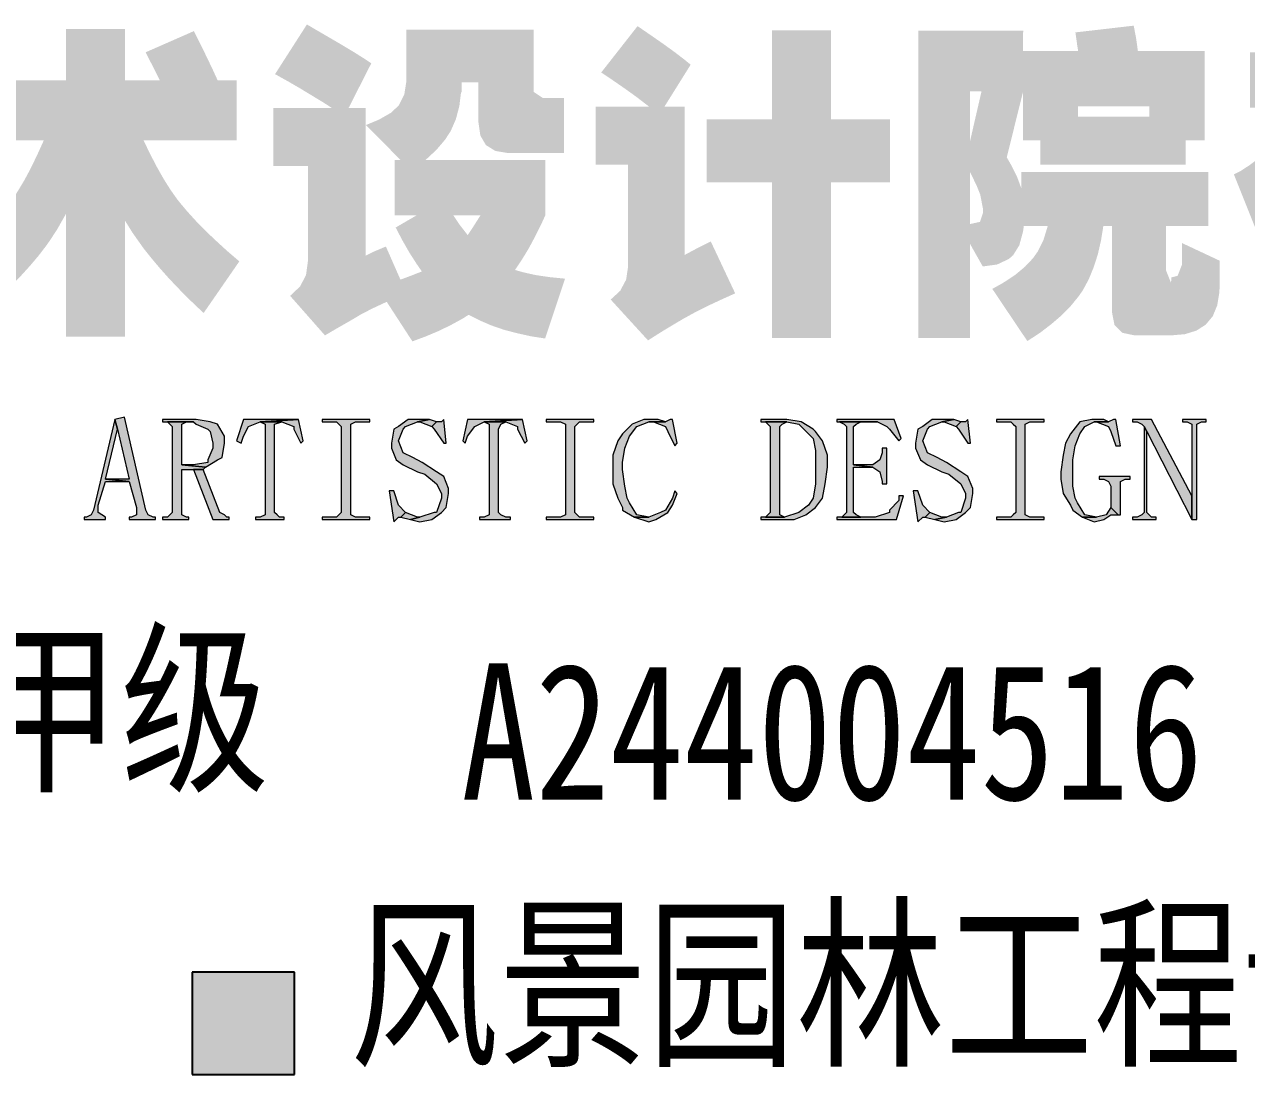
# Model space of a CAD drawing. Extents: x -809667 to 586099, y 3084146 to 3634412.
# Drawn here: x 381061.94 to 381069.98, y 3087354.63 to 3087361.54 of the extents above; entities that cross this region are included whole.
import ezdxf

# ---------------------------------------------------------------- set-up
doc = ezdxf.new("R2010")
doc.units = 0
doc.header["$LTSCALE"] = 0.5
doc.layers.get('0').update_dxf_attribs({"linetype": 'CONTINUOUS'})
doc.layers.add('PUB_TITLE', color=4, linetype='CONTINUOUS')
doc.styles.add('STYLE1', font='', dxfattribs={"width": 0.8})
doc.styles.get('STYLE1').set_extended_font_data('SimSun')

# ---------------------------------------------------------------- blocks, each defined once
blk = doc.blocks.new('AACI')
at = {"layer": 'PUB_TITLE'}
h = blk.add_hatch(color=256, dxfattribs=at)
h.paths.add_polyline_path([(656.4, 2932.9), (515.5, 2932.9), (514.1, 2948.7), (512.2, 2968.2), (511.7, 2972.4), (430.4, 2967.8), (432.2, 2949.6), (434, 2932.9), (285.6, 2932.9), (285.6, 2876.4), (285.6, 2838), (285.6, 2756.3), (285.1, 2735.7), (283.6, 2716.9), (281, 2699.6), (277.3, 2684.2), (276.8, 2682.4), (272, 2665.6), (265.9, 2648.9), (258.8, 2631.8), (253.1, 2620), (314.9, 2556.6), (323.7, 2573.1), (331.6, 2589.8), (338.2, 2606.6), (343.9, 2623.5), (348.5, 2640.6), (352, 2657.9), (352.4, 2659.7), (355.1, 2677), (357.2, 2694.7), (358.8, 2712.5), (359.7, 2730.9), (360.3, 2749.7), (360.3, 2756.3), (360.3, 2838), (360.3, 2863.2), (656.4, 2863.2)])
h.paths.add_polyline_path([(1078.7, 2920.4), (843.3, 2920.4), (852.5, 2945.7), (780.4, 2971.3), (763.6, 2920.4), (694.9, 2920.4), (694.9, 2848.8), (740.7, 2848.8), (699.1, 2717.9), (780.4, 2717.9), (764.9, 2701.3), (752.6, 2688.4), (744.5, 2680.7), (735.3, 2672.4), (723.2, 2662.5), (708.3, 2650.5), (690.6, 2636.9), (681.1, 2629.8), (741.6, 2572.6), (758.1, 2587.1), (772.7, 2600.5), (785.2, 2612.5), (795.6, 2623.1), (798.2, 2625.9), (807.4, 2635.5), (818.5, 2648.1), (831.5, 2663.8), (842.5, 2677.8), (795.5, 2717.9), (856.3, 2717.9), (856.3, 2643.5), (848.4, 2631.2), (843.3, 2630.5), (805.4, 2630.5), (827.8, 2560.8), (864.3, 2560.8), (884.5, 2562.3), (901.2, 2566.5), (914.5, 2573.7), (924.4, 2583.6), (931, 2596.5), (934, 2612.3), (934.3, 2619.3), (934.3, 2670.6), (949, 2657.2), (963.4, 2643.7), (977, 2630.7), (990.1, 2617.8), (1002.6, 2605.1), (1014.3, 2592.6), (1025.6, 2580.3), (1034, 2570.9), (1086.1, 2631.4), (1078.5, 2640.1), (1069.1, 2650.2), (1057.9, 2661.8), (1044.9, 2674.8), (1030, 2689.3), (1013.2, 2705.3), (1000.2, 2717.9), (1071.9, 2717.9), (1071.9, 2794.2), (934.3, 2794.2), (934.3, 2836.3), (856.3, 2836.3), (856.3, 2794.2), (799.5, 2794.2), (818.8, 2848.8), (1078.7, 2848.8)])
h.paths.add_polyline_path([(934.3, 2717.9), (980.7, 2717.9), (934.3, 2673.9)], flags=17)
h.paths.add_polyline_path([(1248.8, 2952.9), (1123.6, 2952.9), (1123.6, 2883.2), (1167.9, 2883.2), (1127.8, 2826), (1127.8, 2756.3), (1180.4, 2756.3), (1176.7, 2737.4), (1172.5, 2722.8), (1163.5, 2738.5), (1162, 2741.2), (1114.9, 2704.8), (1123.4, 2687.7), (1132, 2671.9), (1138.3, 2661), (1127.8, 2647.6), (1115.9, 2633.6), (1107.4, 2624.2), (1153.8, 2561.7), (1166.3, 2576.2), (1178, 2590), (1188.7, 2603.5), (1189.3, 2604.2), (1203, 2596.1), (1218.7, 2588.7), (1236, 2582.3), (1255.3, 2576.4), (1257.7, 2575.9), (1271.3, 2574), (1285.8, 2572.6), (1300.9, 2571.3), (1316.7, 2570.2), (1333.1, 2569.2), (1350.4, 2568.5), (1368.2, 2568.1), (1386.8, 2567.8), (1405.9, 2567.6), (1426, 2567.8), (1446.6, 2568.1), (1467.7, 2568.7), (1489.8, 2569.4), (1505.4, 2570), (1515.7, 2645.6), (1496.2, 2644.7), (1477.1, 2643.9), (1458.7, 2643.4), (1440.7, 2643), (1423.4, 2642.8), (1406.7, 2642.6), (1403.2, 2642.6), (1403.2, 2661), (1497.5, 2661), (1497.5, 2714), (1403.2, 2714), (1403.2, 2724.5), (1487.4, 2724.5), (1487.4, 2767.5), (1403.2, 2767.5), (1403.2, 2779.7), (1485.7, 2779.7), (1485.7, 2799.7), (1485.7, 2819.2), (1485.7, 2833), (1507.4, 2833), (1507.4, 2892.8), (1485.7, 2892.8), (1485.7, 2946.1), (1403.2, 2946.1), (1403.2, 2966.7), (1328.5, 2966.7), (1328.5, 2946.1), (1265.6, 2946.1), (1265.6, 2906.6), (1328.5, 2906.6), (1328.5, 2892.8), (1255.5, 2892.8), (1255.5, 2833), (1328.5, 2833), (1328.5, 2819.2), (1265.6, 2819.2), (1265.6, 2779.7), (1328.5, 2779.7), (1328.5, 2767.5), (1268.9, 2767.5), (1268.9, 2724.5), (1328.5, 2724.5), (1328.5, 2714), (1257.1, 2714), (1257.1, 2661), (1328.5, 2661), (1328.5, 2643), (1308.8, 2644.1), (1290.2, 2645.6), (1273.1, 2647.2), (1263.4, 2648.5), (1246.3, 2654.4), (1230.1, 2662.3), (1227.1, 2664), (1233.4, 2679), (1238, 2691.7), (1241.9, 2705.9), (1245.2, 2721.5), (1247.7, 2738.5), (1249.8, 2756.8), (1251.2, 2776.5), (1252, 2797.5), (1252.2, 2819.9), (1252.2, 2826), (1208, 2826), (1248.8, 2883.2)])
h.paths.add_polyline_path([(1403.2, 2906.6), (1422.8, 2906.6), (1422.8, 2892.8), (1403.2, 2892.8)], flags=16)
h.paths.add_polyline_path([(1403.2, 2833), (1422.8, 2833), (1422.8, 2819.2), (1403.2, 2819.2)], flags=16)
h.paths.add_polyline_path([(1939.7, 2929.6), (1840.4, 2929.6), (1848.4, 2945.4), (1856.5, 2961.2), (1778.6, 2965.8), (1769.9, 2950.3), (1760.3, 2934.9), (1750.2, 2919.8), (1742.7, 2909.5), (1742.7, 2927.7), (1672.2, 2927.7), (1680.9, 2943.5), (1689.4, 2959.7), (1690.6, 2962.1), (1611, 2968.4), (1602.2, 2953.1), (1592.6, 2938.2), (1582.3, 2923.5), (1571.3, 2909.1), (1559.3, 2895), (1546.8, 2881.2), (1545.3, 2879.7), (1595.9, 2823.4), (1607.9, 2836.7), (1619.5, 2850.7), (1625.5, 2858), (1643, 2858), (1646.3, 2833), (1719.3, 2833), (1716.4, 2858), (1724.8, 2858), (1762.7, 2817.9), (1774.5, 2831.5), (1785.9, 2845.7), (1794, 2856.4), (1817.4, 2856.4), (1821.6, 2824.7), (1894.6, 2824.7), (1890.8, 2856.4), (1939.7, 2856.4)])
h.paths.add_polyline_path([(1893, 2814.2), (1726.5, 2814.2), (1726.5, 2778), (1726.5, 2741.2), (1726.5, 2704.4), (1725.2, 2685.3), (1721.7, 2667.8), (1717.3, 2655.1), (1702.2, 2696.9), (1684.8, 2690.5), (1673.5, 2686), (1673.5, 2743.6), (1714.4, 2743.6), (1714.4, 2821.8), (1560.8, 2821.8), (1560.8, 2743.6), (1598.9, 2743.6), (1598.9, 2663), (1582.9, 2659.6), (1565, 2655.7), (1545.7, 2652), (1545, 2651.8), (1559.7, 2573.8), (1579.7, 2577.5), (1598.7, 2581.4), (1616.3, 2585.4), (1632.7, 2589.5), (1646.9, 2593.3), (1664, 2598.1), (1681.1, 2603.8), (1710.7, 2556.2), (1728.5, 2566.3), (1744.2, 2577.2), (1757.2, 2588.9), (1768.1, 2601.6), (1776.3, 2615), (1778.2, 2618.9), (1783.5, 2633.8), (1794.7, 2618.9), (1805, 2604.4), (1806.9, 2601.8), (1826.6, 2619.6), (1826.6, 2602.2), (1829.1, 2584.7), (1836.9, 2572.2), (1849.7, 2564.8), (1866.3, 2562.4), (1907.9, 2562.4), (1922.9, 2565.4), (1933.8, 2573.7), (1940.6, 2587.8), (1943, 2607.5), (1943, 2609.2), (1943, 2693.2), (1903.3, 2715.6), (1903.3, 2644.3), (1897.6, 2635.5), (1893, 2642.6)])
h.paths.add_polyline_path([(1826.6, 2741.2), (1826.6, 2704.1), (1815.2, 2718), (1814.1, 2719.5), (1792.3, 2703.5), (1792.7, 2704.4), (1792.7, 2741.2)], flags=16)
h.paths.add_polyline_path([(2360.1, 2947.8), (2275, 2947.8), (2275, 2970), (2202, 2970), (2202, 2947.8), (2136.5, 2947.8), (2136.5, 2970), (2063.5, 2970), (2063.5, 2947.8), (1974.6, 2947.8), (1974.6, 2878.1), (2063.5, 2878.1), (2063.5, 2858), (2136.5, 2858), (2136.5, 2878.1), (2202, 2878.1), (2202, 2858), (2275, 2858), (2275, 2878.1), (2360.1, 2878.1)])
h.paths.add_polyline_path([(2328.3, 2851), (1986.4, 2851), (1986.4, 2778), (2128.6, 2778), (2110.2, 2768.8), (2092.9, 2759.6), (2076.3, 2750.4), (2060.9, 2741.2), (2046.4, 2732), (2032.7, 2722.8), (2022.3, 2715.3), (2006.4, 2700.9), (1994.5, 2686.6), (1986, 2672.1), (1981.2, 2657.3), (1980.1, 2645.9), (1982, 2627.7), (1987.5, 2611.7), (1996.7, 2597.8), (2009.6, 2586.2), (2011.8, 2584.7), (2023.4, 2578.8), (2037.2, 2574), (2053, 2570.2), (2071, 2567.2), (2091.2, 2565.2), (2113.5, 2564.3), (2125.3, 2564.1), (2220.7, 2564.1), (2245.4, 2564.6), (2267.4, 2566.1), (2286.7, 2568.5), (2303.3, 2572), (2317.3, 2576.4), (2328.7, 2581.8), (2332.9, 2584.7), (2341.6, 2593), (2348.2, 2604.9), (2353.1, 2620), (2356.3, 2638.6), (2357.7, 2660.7), (2357.6, 2677.8), (2288.8, 2708.1), (2291, 2683.5), (2290.4, 2665.4), (2287.3, 2654.4), (2286.7, 2653.5), (2274.1, 2643.2), (2263.4, 2640.1), (2246.3, 2638.4), (2227.9, 2637.3), (2215.8, 2637.3), (2132.8, 2637.3), (2108.7, 2638), (2092, 2640.2), (2083.9, 2643), (2073.4, 2656.6), (2073, 2659.4), (2080.7, 2671.1), (2089.4, 2678.5), (2099.5, 2685.9), (2111.6, 2693.6), (2126, 2701.9), (2142.5, 2710.7), (2161.1, 2720.1), (2181.7, 2730), (2191.7, 2734.4), (2209.9, 2742.1), (2227.7, 2749.1), (2245.4, 2755.6), (2262.8, 2761.4), (2279.8, 2766.4), (2296.7, 2771), (2313, 2774.9), (2328.3, 2778)])
h.paths.add_polyline_path([(2782.2, 2901), (2756.9, 2901), (2751, 2913.9), (2743.8, 2929), (2735.2, 2946.7), (2725.6, 2965.8), (2661.8, 2937.8), (2670.2, 2921.5), (2678.3, 2905.5), (2680.5, 2901), (2634.6, 2901), (2634.6, 2968.4), (2556.6, 2968.4), (2556.6, 2901), (2406.9, 2901), (2406.9, 2821.4), (2527.3, 2821.4), (2518.7, 2802.5), (2510.2, 2784.8), (2501.6, 2768.8), (2492.9, 2754.3), (2484.3, 2741), (2482.3, 2738.3), (2472, 2725), (2460.4, 2712.3), (2447.7, 2700.2), (2433.7, 2688.4), (2418.6, 2677), (2402.6, 2666.4), (2440.7, 2592.6), (2456.1, 2604.9), (2470.7, 2617.4), (2484.5, 2630.1), (2497.2, 2642.8), (2509.1, 2655.9), (2520.3, 2669.1), (2530.5, 2682.4), (2535.8, 2689.9), (2545.2, 2704.4), (2554.4, 2720.6), (2556.6, 2724.5), (2556.6, 2562.4), (2634.6, 2562.4), (2634.6, 2715.6), (2644.3, 2700), (2650, 2691.9), (2659, 2679.2), (2669.1, 2666.5), (2680.2, 2653.3), (2692.1, 2639.9), (2705, 2626.3), (2718.8, 2612.3), (2733.7, 2598.1), (2738.5, 2593.7), (2785.6, 2661.8), (2769.2, 2675.9), (2754.1, 2689.7), (2740.3, 2702.8), (2728, 2715.5), (2717, 2727.6), (2707.2, 2739.2), (2703.3, 2744.2), (2694.7, 2756.3), (2685.9, 2770.3), (2676.9, 2786.1), (2667.7, 2803.8), (2659.2, 2821.4), (2782.2, 2821.4)])
h.paths.add_polyline_path([(3076.2, 2866.8), (3078.4, 2884.9), (3079.3, 2884.9), (3079.3, 2898.1), (3101.4, 2898.1), (3101.4, 2884.9), (3101.4, 2845.5), (3103.9, 2828), (3111.3, 2815.3), (3123.8, 2807.6), (3141.3, 2804.7), (3142.2, 2804.7), (3214.5, 2804.7), (3214.5, 2877.7), (3186.2, 2877.7), (3174.4, 2885.6), (3174.4, 2889.5), (3174.4, 2923.3), (3174.4, 2967.8), (3006.3, 2967.8), (3006.3, 2933.2), (3006.3, 2899.8), (3003.5, 2882.1), (2996.3, 2867.8), (2985.9, 2858), (2970.2, 2849), (2952.9, 2841.8), (2998.4, 2795.8), (2990.8, 2795.8), (2990.8, 2722.8), (3020.1, 2722.8), (2992.1, 2706.5), (3001.1, 2689.3), (3010.3, 2673.3), (3019.7, 2658.6), (3026.7, 2648.5), (3010.3, 2642.1), (2998.4, 2637.7), (2979.2, 2681.4), (2962.3, 2674.3), (2952.4, 2669.3), (2952.4, 2714.5), (2952.4, 2806.3), (2952.4, 2864.3), (2929.9, 2864.3), (2959.9, 2923.3), (2950.4, 2929.6), (2938.2, 2937.3), (2923.3, 2946.3), (2905.7, 2956.6), (2885.4, 2968.4), (2874.9, 2974.6), (2832.8, 2909), (2849.7, 2899.6), (2865.9, 2890.2), (2881.4, 2880.8), (2896.3, 2871.8), (2907.9, 2864.3), (2830.6, 2864.3), (2830.6, 2787.9), (2876.1, 2787.9), (2876.1, 2714.5), (2876.1, 2661.4), (2873.7, 2643.7), (2865.9, 2628.8), (2853.2, 2616.7), (2852.7, 2616.3), (2898.7, 2564.1), (2915.6, 2574), (2931.4, 2583), (2945.8, 2591.5), (2946.1, 2591.7), (2960.5, 2599.2), (2978.3, 2607.5), (2980.3, 2608.4), (3014.2, 2556.2), (3032, 2562.8), (3049.1, 2570), (3065.3, 2577.9), (3080.6, 2586.3), (3088.5, 2591.3), (3102.8, 2584), (3118.3, 2577.3), (3134.8, 2571.6), (3152.7, 2566.9), (3171.4, 2562.8), (3189.5, 2560), (3215.8, 2639), (3195.5, 2641), (3177.1, 2643.7), (3160.6, 2647.4), (3149.7, 2650.5), (3159.1, 2664.5), (3168.1, 2679.4), (3176.8, 2695.6), (3185.2, 2712.7), (3189.8, 2722.8), (3189.8, 2795.8), (3031.7, 2795.8), (3045.8, 2808.9), (3057.4, 2822.5), (3064.8, 2833.9), (3071.6, 2849.4)])
h.paths.add_polyline_path([(3068.1, 2722.8), (3104.3, 2722.8), (3094.2, 2707), (3087.2, 2696.5), (3076.3, 2710.5)], flags=16)
h.paths.add_polyline_path([(3373.8, 2866.1), (3347.1, 2866.1), (3381.7, 2921.5), (3372.7, 2928.8), (3360.7, 2938), (3345.6, 2948.9), (3327.6, 2961.4), (3311.6, 2972.4), (3263.6, 2911.2), (3279.8, 2900.3), (3295, 2889.8), (3309.6, 2879.3), (3323.2, 2868.9), (3326.7, 2866.1), (3256.2, 2866.1), (3256.2, 2789.6), (3299.1, 2789.6), (3299.1, 2764.6), (3299.1, 2714.5), (3299.1, 2655.1), (3296.5, 2637.7), (3288.6, 2622.9), (3276.1, 2611.4), (3325.4, 2557.5), (3341.9, 2568), (3357.6, 2577.5), (3372.3, 2586.2), (3376.3, 2588.4), (3388.7, 2595.2), (3403.7, 2602.7), (3421.4, 2611), (3440.5, 2619.6), (3408.3, 2688.1), (3391.6, 2679.8), (3376, 2671.5), (3373.8, 2670.2), (3373.8, 2714.5), (3373.8, 2764.6)])
h.paths.add_polyline_path([(3644.9, 2849.4), (3567.2, 2849.4), (3567.2, 2966.7), (3489.3, 2966.7), (3489.3, 2849.4), (3403, 2849.4), (3403, 2766.2), (3489.3, 2766.2), (3489.3, 2560.8), (3567.2, 2560.8), (3567.2, 2766.2), (3644.9, 2766.2)])
h.paths.add_polyline_path([(4060.4, 2939.5), (3972.4, 2939.5), (3970.1, 2956), (3966.9, 2973), (3889.9, 2964.1), (3892.4, 2946.1), (3893.5, 2939.5), (3820.5, 2939.5), (3820.9, 2966.2), (3682.4, 2966.2), (3682.4, 2560.8), (3750.8, 2560.8), (3750.8, 2684.7), (3767.5, 2655.1), (3786.5, 2657.7), (3801.8, 2664.9), (3807.6, 2669.9), (3815.7, 2682.9), (3820.7, 2701.1), (3821.8, 2708.7), (3853.4, 2708.7), (3847.7, 2690.1), (3839.8, 2674.4), (3833.9, 2666), (3823.3, 2654.8), (3810, 2643.7), (3794, 2633.2), (3780.1, 2625.5), (3826.4, 2556.6), (3843.3, 2567.6), (3858.4, 2579.2), (3872.2, 2591.1), (3884.2, 2603.5), (3894.6, 2616.3), (3899.8, 2623.9), (3907.5, 2638.2), (3914, 2654), (3919.5, 2671.1), (3923.7, 2689.5), (3926.8, 2708.7), (3938.2, 2708.7), (3938.2, 2594.6), (3941.5, 2577.7), (3951.5, 2567.6), (3968, 2564.1), (4016.2, 2564.1), (4034.6, 2565.7), (4049.9, 2570.5), (4062, 2578.3), (4071.2, 2589.3), (4077.1, 2603.5), (4080, 2620.9), (4080.4, 2629.8), (4080.4, 2662.7), (4030.7, 2686), (4030.7, 2657.7), (4024.9, 2642.8), (4016.6, 2640.6), (4016.2, 2633.4), (4009.6, 2649.8), (4009.6, 2652.2), (4009.6, 2708.7), (4065.3, 2708.7), (4065.3, 2780), (3818.5, 2780), (3818.5, 2757.4), (3818.1, 2759.1), (3813, 2773), (3804.3, 2790.3), (3799.2, 2799.2), (3820.5, 2884.9), (3820.5, 2866.5), (3820.5, 2821.4), (3843.5, 2821.4), (3843.5, 2789.6), (4035.3, 2789.6), (4035.3, 2821.4), (4060.4, 2821.4)])
h.paths.add_polyline_path([(3750.8, 2886.5), (3765.9, 2886.5), (3750.8, 2820.9)], flags=16)
h.paths.add_polyline_path([(3750.8, 2779.7), (3759.6, 2761.4), (3764.2, 2749.9), (3767.7, 2731.7), (3767.9, 2726.1), (3763.9, 2714), (3750.8, 2711.1)], flags=16)
h.paths.add_polyline_path([(3893.5, 2866.5), (3987.3, 2866.5), (3987.3, 2852.7), (3893.5, 2852.7)], flags=16)
h.paths.add_polyline_path([(4497.6, 2937.8), (4325.2, 2937.8), (4331.1, 2954.8), (4337, 2970.8), (4257.3, 2970.8), (4249.4, 2954.4), (4241.5, 2938), (4241.5, 2937.8), (4120.5, 2937.8), (4120.5, 2864.8), (4198.5, 2864.8), (4187.1, 2850.1), (4180.1, 2842.2), (4163.4, 2825.5), (4147.7, 2810.9), (4133.2, 2798.8), (4120, 2788.9), (4108, 2781.1), (4099.2, 2776.7), (4131.4, 2696.2), (4146.1, 2707.7), (4160.4, 2719), (4174, 2730.2), (4176.8, 2732.4), (4176.8, 2565.7), (4254.8, 2565.7), (4254.8, 2646.9), (4388.3, 2646.9), (4379.1, 2635.8), (4375.4, 2635.5), (4329.4, 2635.5), (4352.1, 2565.7), (4411.3, 2565.7), (4428.2, 2567.6), (4442.2, 2573.1), (4453, 2582.1), (4460.8, 2594.8), (4465.2, 2611.2), (4466.7, 2630.1), (4466.7, 2851.8), (4283.6, 2851.8), (4291.6, 2864.8), (4497.6, 2864.8)])
h.paths.add_polyline_path([(4388.7, 2790.5), (4388.7, 2776.7), (4254.8, 2776.7), (4254.8, 2790.5)], flags=16)
h.paths.add_polyline_path([(4388.7, 2718.6), (4388.7, 2704.8), (4254.8, 2704.8), (4254.8, 2718.6)], flags=16)
h.paths.add_polyline_path([(4685.5, 2797.5), (4679.5, 2809.3), (4701.2, 2887.3), (4701.2, 2965.4), (4538.4, 2965.4), (4538.4, 2562.4), (4610.1, 2562.4), (4610.1, 2694.5), (4631.1, 2647.2), (4651, 2649.1), (4667.7, 2654.2), (4681.3, 2662.7), (4683.1, 2664.3), (4691.6, 2675.7), (4697.7, 2690.5), (4701.3, 2708.8), (4702.8, 2730.5), (4702.8, 2731.1), (4701.5, 2749.7), (4698.2, 2766.2), (4693.4, 2780.4)])
h.paths.add_polyline_path([(4619.3, 2774.5), (4625.2, 2759.4), (4626.1, 2757), (4629.4, 2738.6), (4629.8, 2731.1), (4625.6, 2724.1), (4610.1, 2721.9), (4610.1, 2793.5)], flags=16)
h.paths.add_polyline_path([(4610.1, 2816.8), (4610.1, 2887.3), (4629.1, 2887.3)], flags=16)
h.paths.add_polyline_path([(4914.7, 2820.1), (4914.7, 2963.8), (4710, 2963.8), (4710, 2929.9), (4710, 2895.7), (4710, 2804.7), (4710, 2697.8), (4710, 2659.4), (4707.2, 2641.9), (4699.3, 2627.2), (4687.4, 2616.3), (4728.8, 2559.1), (4747.1, 2565.7), (4764.1, 2571.8), (4774.9, 2575.9), (4788.7, 2579.7), (4806, 2584.1), (4826.4, 2588.6), (4833, 2590), (4821.6, 2636.7), (4829, 2624.2), (4838.2, 2611.2), (4849.2, 2597.6), (4861.9, 2583.4), (4876.6, 2568.7), (4886.4, 2559.5), (4939.3, 2619.3), (4924.3, 2632.7), (4910.8, 2645.2), (4899.4, 2657.3), (4896.3, 2660.7), (4909, 2670.4), (4923.7, 2681.8), (4933.8, 2689.9), (4891.7, 2749.5), (4877.4, 2737.9), (4863.4, 2726.7), (4862.1, 2725.8), (4858.2, 2742.9), (4856.4, 2752.1), (4914.7, 2752.1), (4914.7, 2786.3)])
h.paths.add_polyline_path([(4782.8, 2820.1), (4782.8, 2832.3), (4841.7, 2832.3), (4841.7, 2820.1)], flags=16)
h.paths.add_polyline_path([(4789.6, 2752.1), (4792.8, 2730.5), (4796.3, 2710.9), (4800.3, 2693), (4804.7, 2676.8), (4809.7, 2662.3), (4811.7, 2657.3), (4793.7, 2652.6), (4782.8, 2649.3), (4782.8, 2697.8), (4782.8, 2752.1)], flags=17)
h.paths.add_polyline_path([(4782.8, 2883.6), (4782.8, 2895.7), (4841.7, 2895.7), (4841.7, 2883.6)], flags=16)
h.paths.add_polyline_path([(5094, 2833.9), (5102.1, 2847.5), (5110.2, 2862.4), (5118.1, 2878.6), (5125.9, 2896.1), (5133.6, 2915), (5141.1, 2935.3), (5141.3, 2935.8), (5068.3, 2967.8), (5060.2, 2947), (5052.5, 2928.3), (5044.6, 2911.5), (5037, 2896.8), (5029.5, 2884.1), (5026.5, 2879.7), (5017.7, 2867.8), (5007, 2855.4), (4994.7, 2842.9), (4980.5, 2830.2), (4964.7, 2817.4), (4953.9, 2809.3), (5008.5, 2740.3), (5024.1, 2754.1), (5038.5, 2767.5), (5051.5, 2780.8), (5063.5, 2793.8), (5074.4, 2806.7), (5083.9, 2819.2), (5085.8, 2821.8)])
h.paths.add_polyline_path([(5298, 2704.1), (5288.1, 2718.4), (5277.6, 2733.1), (5266.6, 2747.8), (5255, 2762.9), (5248, 2771.6), (5181.8, 2721.2), (5193.7, 2705.5), (5204.9, 2691), (5215.1, 2677.4), (5217.6, 2673.9), (5194.8, 2672.6), (5174.2, 2671.1), (5155.3, 2669.9), (5138.2, 2668.6), (5123.1, 2667.5), (5112.1, 2666.4), (5117.4, 2673.9), (5127.7, 2689.7), (5137.1, 2705.5), (5145.9, 2721.5), (5153.8, 2737.7), (5161, 2754.1), (5167.4, 2770.5), (5172.9, 2786.3), (5101.6, 2817.9), (5095.1, 2801.5), (5088, 2785.2), (5079.9, 2769.2), (5070.9, 2753.5), (5061.1, 2738.1), (5050.6, 2722.8), (5046.6, 2717.3), (5033.2, 2701.1), (5019.5, 2687.1), (5005.9, 2675.7), (4992.1, 2666.7), (4978.2, 2660.1), (4973.6, 2658.4), (5013.7, 2566.7), (5033.9, 2570.3), (5053, 2573.7), (5070.9, 2576.6), (5087.2, 2579.2), (5098.6, 2580.8), (5111.3, 2582.9), (5125.3, 2585.1), (5140.6, 2587.3), (5157.1, 2589.7), (5175, 2592.2), (5194.3, 2595), (5214.7, 2597.8), (5236.6, 2600.9), (5259.9, 2604), (5261.8, 2604.2), (5270.1, 2589.3), (5278.7, 2573.1), (5284.8, 2562.1), (5358.5, 2600.1), (5349, 2618.4), (5339.8, 2635.6), (5330.6, 2651.8), (5321.7, 2666.7), (5313.1, 2680.7), (5307.2, 2689.9)])
h.paths.add_polyline_path([(5322.7, 2860.8), (5310.1, 2874), (5298.4, 2887.6), (5287.2, 2901.6), (5276.9, 2915.8), (5267.1, 2930.3), (5258.3, 2945.2), (5250, 2960.3), (5246.3, 2967.4), (5176.6, 2929.6), (5184.7, 2912.8), (5193.2, 2896.6), (5202.2, 2880.8), (5211.7, 2865.6), (5221.7, 2850.7), (5232.2, 2836.1), (5243.2, 2822.1), (5254.6, 2808.5), (5266.6, 2795.3), (5279.1, 2782.6), (5292.1, 2770.3), (5305.5, 2758.3), (5315.1, 2750.4), (5364.8, 2822.5), (5350.1, 2835), (5336.1, 2847.7)])
h.paths.add_polyline_path([(5768.1, 2966.2), (5397, 2966.2), (5397, 2886.5), (5690.1, 2886.5), (5690.1, 2657.3), (5682.4, 2644.8), (5676.9, 2643.9), (5659.8, 2643.9), (5659.8, 2657.7), (5659.8, 2693.9), (5659.8, 2787.6), (5423.3, 2787.6), (5423.3, 2602.5), (5497.9, 2602.5), (5497.9, 2620.9), (5625.6, 2620.9), (5641.8, 2560.8), (5711.5, 2560.8), (5728.8, 2562.6), (5742.9, 2568), (5754, 2576.8), (5761.9, 2589.3), (5766.7, 2605.1), (5768.1, 2624.8)])
h.paths.add_polyline_path([(5585.1, 2714.5), (5585.1, 2693.9), (5497.9, 2693.9), (5497.9, 2714.5)], flags=16)
h.paths.add_polyline_path([(5672.3, 2872.7), (5410.4, 2872.7), (5410.4, 2799.7), (5672.3, 2799.7)], flags=17)
h = blk.add_hatch(color=256, dxfattribs=at)
h.dxf.hatch_style = 1
h.paths.add_polyline_path([(3357.8, 2453.1), (3354.6, 2453.1), (3348.3, 2450), (3326.3, 2450), (3332.6, 2450), (3348.3, 2443.7), (3351.5, 2437.4), (3360.9, 2418.5), (3364.1, 2421.6)])
h.paths.add_polyline_path([(3329.5, 2453.1), (3320, 2453.1), (3304.3, 2446.8), (3291.7, 2434.2), (3285.4, 2424.8), (3279.1, 2405.9), (3279.1, 2387), (3279.1, 2368.1), (3285.4, 2349.3), (3291.7, 2336.7), (3291.7, 2333.5), (3307.4, 2324.1), (3326.3, 2324.1), (3310.6, 2327.2), (3301.1, 2343), (3298, 2349.3), (3294.8, 2365), (3291.7, 2387), (3291.7, 2396.5), (3294.8, 2415.3), (3301.1, 2431.1), (3310.6, 2443.7), (3326.3, 2450), (3348.3, 2450), (3338.9, 2453.1)])
h.paths.add_polyline_path([(3360.9, 2358.7), (3357.8, 2349.3), (3348.3, 2333.5), (3342, 2330.4), (3326.3, 2324.1), (3307.4, 2324.1), (3326.3, 2317.8), (3335.7, 2320.9), (3351.5, 2330.4), (3357.8, 2339.8), (3364.1, 2355.5)])
h.paths.add_polyline_path([(3253.9, 2453.1), (3191, 2453.1), (3191, 2450), (3209.9, 2450), (3216.2, 2446.8), (3216.2, 2443.7), (3216.2, 2330.4), (3216.2, 2327.2), (3209.9, 2324.1), (3191, 2324.1), (3191, 2320.9), (3253.9, 2320.9), (3253.9, 2324.1), (3235, 2324.1), (3231.9, 2327.2), (3228.7, 2330.4), (3228.7, 2443.7), (3231.9, 2446.8), (3235, 2450), (3253.9, 2450)])
h.paths.add_polyline_path([(3159.5, 2453.1), (3109.2, 2450), (3137.5, 2450), (3153.2, 2443.7), (3153.2, 2440.5), (3162.7, 2421.6), (3165.8, 2424.8)])
h.paths.add_polyline_path([(3159.5, 2453.1), (3087.1, 2453.1), (3080.8, 2424.8), (3084, 2421.6), (3087.1, 2431.1), (3096.6, 2443.7), (3109.2, 2450)])
h.paths.add_polyline_path([(3109.2, 2450), (3115.5, 2446.8), (3115.5, 2440.5), (3115.5, 2330.4), (3115.5, 2327.2), (3109.2, 2324.1), (3102.9, 2324.1), (3102.9, 2320.9), (3143.8, 2320.9), (3143.8, 2324.1), (3137.5, 2324.1), (3131.2, 2327.2), (3128, 2330.4), (3128, 2440.5), (3131.2, 2446.8), (3137.5, 2450)])
h.paths.add_polyline_path([(3021, 2453.1), (3008.5, 2453.1), (2995.9, 2443.7), (2989.6, 2440.5), (2986.4, 2421.6), (2986.4, 2415.3), (2992.7, 2399.6), (3002.2, 2393.3), (3021, 2383.9), (3030.5, 2380.7), (3046.2, 2368.1), (3052.5, 2355.5), (3052.5, 2349.3), (3046.2, 2330.4), (3043.1, 2330.4), (3024.2, 2324.1), (3011.6, 2320.9), (3024.2, 2317.8), (3039.9, 2320.9), (3052.5, 2330.4), (3058.8, 2336.7), (3062, 2355.5), (3062, 2361.8), (3055.7, 2377.6), (3046.2, 2383.9), (3027.3, 2396.5), (3014.8, 2402.8), (3002.2, 2409), (2995.9, 2424.8), (3002.2, 2440.5), (3005.3, 2443.7), (3021, 2450), (3036.8, 2453.1)])
h.paths.add_polyline_path([(3055.7, 2453.1), (3052.5, 2450), (3046.2, 2450), (3039.9, 2443.7), (3043.1, 2440.5), (3055.7, 2421.6), (3058.8, 2421.6)], flags=17)
h.paths.add_polyline_path([(3036.8, 2453.1), (3021, 2450), (3024.2, 2450), (3039.9, 2443.7), (3046.2, 2450)], flags=17)
h.paths.add_polyline_path([(2989.6, 2358.7), (2983.3, 2358.7), (2989.6, 2317.8), (2995.9, 2324.1), (2999, 2324.1), (3005.3, 2330.4), (2995.9, 2339.8)])
h.paths.add_polyline_path([(3005.3, 2330.4), (2999, 2324.1), (3011.6, 2320.9), (3024.2, 2324.1), (3021, 2324.1)], flags=17)
h.paths.add_polyline_path([(2958.1, 2453.1), (2895.2, 2453.1), (2895.2, 2450), (2914, 2450), (2917.2, 2446.8), (2920.3, 2443.7), (2920.3, 2330.4), (2917.2, 2327.2), (2914, 2324.1), (2895.2, 2324.1), (2895.2, 2320.9), (2958.1, 2320.9), (2958.1, 2324.1), (2939.2, 2324.1), (2932.9, 2327.2), (2932.9, 2330.4), (2932.9, 2443.7), (2932.9, 2446.8), (2939.2, 2450), (2958.1, 2450)])
h.paths.add_polyline_path([(2863.7, 2453.1), (2813.3, 2450), (2841.7, 2450), (2857.4, 2443.7), (2857.4, 2440.5), (2866.8, 2421.6), (2870, 2424.8)])
h.paths.add_polyline_path([(2863.7, 2453.1), (2791.3, 2453.1), (2781.9, 2424.8), (2788.2, 2421.6), (2791.3, 2431.1), (2797.6, 2443.7), (2813.3, 2450)])
h.paths.add_polyline_path([(2813.3, 2450), (2819.6, 2446.8), (2819.6, 2440.5), (2819.6, 2330.4), (2819.6, 2327.2), (2813.3, 2324.1), (2807, 2324.1), (2807, 2320.9), (2844.8, 2320.9), (2844.8, 2324.1), (2838.5, 2324.1), (2835.4, 2327.2), (2832.2, 2330.4), (2832.2, 2440.5), (2832.2, 2446.8), (2841.7, 2450)])
h.paths.add_polyline_path([(2728.4, 2453.1), (2684.3, 2453.1), (2684.3, 2450), (2690.6, 2450), (2725.2, 2450), (2728.4, 2446.8), (2744.1, 2440.5), (2747.3, 2437.4), (2750.4, 2421.6), (2750.4, 2415.3), (2744.1, 2399.6), (2744.1, 2396.5), (2725.2, 2393.3), (2709.5, 2393.3), (2741, 2390.2), (2756.7, 2399.6), (2763, 2402.8), (2766.1, 2421.6), (2766.1, 2431.1), (2756.7, 2446.8), (2747.3, 2450)])
h.paths.add_polyline_path([(2690.6, 2450), (2693.8, 2446.8), (2696.9, 2443.7), (2696.9, 2330.4), (2693.8, 2327.2), (2690.6, 2324.1), (2684.3, 2324.1), (2684.3, 2320.9), (2718.9, 2320.9), (2718.9, 2324.1), (2715.8, 2324.1), (2709.5, 2327.2), (2709.5, 2330.4), (2709.5, 2387), (2725.2, 2387), (2737.8, 2387), (2741, 2390.2), (2709.5, 2393.3), (2709.5, 2443.7), (2709.5, 2446.8), (2715.8, 2450), (2725.2, 2450)])
h.paths.add_polyline_path([(2737.8, 2387), (2725.2, 2387), (2750.4, 2320.9), (2772.4, 2320.9), (2772.4, 2324.1), (2769.3, 2324.1), (2766.1, 2327.2), (2759.8, 2330.4)])
h.paths.add_polyline_path([(2634, 2456.3), (2621.4, 2453.1), (2624.5, 2440.5), (2640.3, 2374.4), (2608.8, 2374.4), (2640.3, 2371.3), (2649.7, 2336.7), (2649.7, 2327.2), (2643.4, 2324.1), (2640.3, 2324.1), (2640.3, 2320.9), (2674.9, 2320.9), (2674.9, 2324.1), (2671.7, 2324.1), (2665.4, 2327.2), (2662.3, 2333.5)])
h.paths.add_polyline_path([(2621.4, 2453.1), (2593, 2333.5), (2589.9, 2327.2), (2583.6, 2324.1), (2580.5, 2324.1), (2580.5, 2320.9), (2608.8, 2320.9), (2608.8, 2324.1), (2599.3, 2330.4), (2599.3, 2339.8), (2608.8, 2371.3), (2640.3, 2371.3), (2608.8, 2374.4), (2624.5, 2440.5)])
h = blk.add_hatch(color=256, dxfattribs=at)
h.dxf.hatch_style = 1
h.paths.add_polyline_path([(4062.7, 2453.1), (4031.2, 2453.1), (4031.2, 2450), (4037.5, 2450), (4043.8, 2446.8), (4043.8, 2443.7), (4043.8, 2352.4), (4043.8, 2320.9), (4050.1, 2320.9), (4050.1, 2443.7), (4050.1, 2446.8), (4056.4, 2450), (4062.7, 2450)])
h.paths.add_polyline_path([(3990.3, 2453.1), (3965.2, 2453.1), (3965.2, 2450), (3971.4, 2450), (3977.7, 2446.8), (3980.9, 2443.7), (3984, 2437.4), (4043.8, 2320.9), (4043.8, 2352.4)])
h.paths.add_polyline_path([(3980.9, 2443.7), (3980.9, 2330.4), (3977.7, 2327.2), (3971.4, 2324.1), (3965.2, 2324.1), (3965.2, 2320.9), (3996.6, 2320.9), (3996.6, 2324.1), (3990.3, 2324.1), (3987.2, 2327.2), (3984, 2330.4), (3984, 2437.4)], flags=17)
h.paths.add_polyline_path([(3943.1, 2453.1), (3940, 2453.1), (3933.7, 2450), (3914.8, 2450), (3917.9, 2450), (3933.7, 2443.7), (3936.8, 2437.4), (3943.1, 2418.5), (3949.4, 2418.5)])
h.paths.add_polyline_path([(3914.8, 2453.1), (3911.7, 2453.1), (3895.9, 2450), (3883.3, 2434.2), (3877, 2421.6), (3873.9, 2405.9), (3870.7, 2383.9), (3870.7, 2374.4), (3873.9, 2355.5), (3883.3, 2339.8), (3886.5, 2333.5), (3899.1, 2324.1), (3917.9, 2324.1), (3902.2, 2327.2), (3892.8, 2343), (3889.6, 2349.3), (3886.5, 2365), (3886.5, 2383.9), (3886.5, 2399.6), (3889.6, 2418.5), (3895.9, 2434.2), (3902.2, 2443.7), (3914.8, 2450), (3933.7, 2450), (3927.4, 2453.1)])
h.paths.add_polyline_path([(3962, 2377.6), (3921.1, 2377.6), (3921.1, 2374.4), (3927.4, 2374.4), (3933.7, 2371.3), (3936.8, 2365), (3936.8, 2336.7), (3946.3, 2327.2), (3949.4, 2327.2), (3949.4, 2365), (3949.4, 2371.3), (3955.7, 2374.4), (3962, 2374.4)])
h.paths.add_polyline_path([(3936.8, 2336.7), (3930.5, 2327.2), (3917.9, 2324.1), (3899.1, 2324.1), (3914.8, 2317.8), (3927.4, 2320.9), (3936.8, 2327.2), (3940, 2327.2), (3946.3, 2327.2)])
h.paths.add_polyline_path([(3848.7, 2453.1), (3785.8, 2453.1), (3785.8, 2450), (3804.7, 2450), (3807.8, 2446.8), (3811, 2443.7), (3811, 2330.4), (3807.8, 2327.2), (3804.7, 2324.1), (3785.8, 2324.1), (3785.8, 2320.9), (3848.7, 2320.9), (3848.7, 2324.1), (3829.8, 2324.1), (3823.5, 2327.2), (3823.5, 2330.4), (3823.5, 2443.7), (3823.5, 2446.8), (3829.8, 2450), (3848.7, 2450)])
h.paths.add_polyline_path([(3716.5, 2453.1), (3700.8, 2453.1), (3688.2, 2443.7), (3681.9, 2440.5), (3678.8, 2421.6), (3678.8, 2415.3), (3685.1, 2399.6), (3694.5, 2393.3), (3713.4, 2383.9), (3722.8, 2380.7), (3738.6, 2368.1), (3744.9, 2355.5), (3744.9, 2349.3), (3738.6, 2330.4), (3735.4, 2330.4), (3719.7, 2324.1), (3704, 2320.9), (3716.5, 2317.8), (3732.3, 2320.9), (3744.9, 2330.4), (3751.2, 2336.7), (3754.3, 2355.5), (3754.3, 2361.8), (3748, 2377.6), (3738.6, 2383.9), (3719.7, 2396.5), (3707.1, 2402.8), (3694.5, 2409), (3688.2, 2424.8), (3694.5, 2440.5), (3697.7, 2443.7), (3713.4, 2450), (3729.1, 2453.1)])
h.paths.add_polyline_path([(3748, 2453.1), (3744.9, 2450), (3738.6, 2450), (3732.3, 2443.7), (3735.4, 2440.5), (3748, 2421.6), (3751.2, 2421.6)], flags=17)
h.paths.add_polyline_path([(3729.1, 2453.1), (3713.4, 2450), (3716.5, 2450), (3732.3, 2443.7), (3738.6, 2450)], flags=17)
h.paths.add_polyline_path([(3681.9, 2358.7), (3675.6, 2358.7), (3681.9, 2317.8), (3688.2, 2324.1), (3691.4, 2324.1), (3697.7, 2330.4), (3688.2, 2339.8)])
h.paths.add_polyline_path([(3697.7, 2330.4), (3691.4, 2324.1), (3704, 2320.9), (3719.7, 2324.1), (3713.4, 2324.1)], flags=17)
h.paths.add_polyline_path([(3650.5, 2453.1), (3574.9, 2453.1), (3574.9, 2450), (3578.1, 2450), (3628.4, 2450), (3641, 2443.7), (3644.2, 2440.5), (3656.7, 2424.8), (3659.9, 2427.9)])
h.paths.add_polyline_path([(3578.1, 2450), (3584.4, 2446.8), (3587.5, 2443.7), (3587.5, 2330.4), (3584.4, 2327.2), (3581.2, 2324.1), (3606.4, 2324.1), (3600.1, 2327.2), (3597, 2330.4), (3597, 2390.2), (3622.1, 2390.2), (3597, 2393.3), (3597, 2443.7), (3600.1, 2446.8), (3606.4, 2450), (3628.4, 2450)])
h.paths.add_polyline_path([(3641, 2415.3), (3634.7, 2415.3), (3634.7, 2409), (3631.6, 2399.6), (3622.1, 2393.3), (3597, 2393.3), (3622.1, 2390.2), (3631.6, 2383.9), (3634.7, 2371.3), (3634.7, 2368.1), (3641, 2368.1)])
h.paths.add_polyline_path([(3656.7, 2352.4), (3656.7, 2346.1), (3644.2, 2333.5), (3644.2, 2330.4), (3625.3, 2324.1), (3606.4, 2324.1), (3581.2, 2324.1), (3574.9, 2324.1), (3574.9, 2320.9), (3653.6, 2320.9), (3663, 2352.4)])
h.paths.add_polyline_path([(3508.8, 2453.1), (3474.2, 2453.1), (3474.2, 2450), (3480.5, 2450), (3508.8, 2450), (3524.6, 2446.8), (3537.2, 2434.2), (3543.5, 2427.9), (3546.6, 2412.2), (3546.6, 2387), (3546.6, 2368.1), (3543.5, 2349.3), (3537.2, 2339.8), (3524.6, 2330.4), (3505.7, 2324.1), (3480.5, 2324.1), (3474.2, 2324.1), (3474.2, 2320.9), (3508.8, 2320.9), (3518.3, 2320.9), (3534, 2327.2), (3546.6, 2336.7), (3556, 2349.3), (3559.2, 2368.1), (3562.3, 2390.2), (3562.3, 2405.9), (3556, 2424.8), (3546.6, 2437.4), (3543.5, 2440.5), (3527.7, 2450)])
h.paths.add_polyline_path([(3480.5, 2450), (3483.7, 2446.8), (3486.8, 2443.7), (3486.8, 2330.4), (3483.7, 2327.2), (3480.5, 2324.1), (3505.7, 2324.1), (3499.4, 2327.2), (3499.4, 2330.4), (3499.4, 2443.7), (3502.5, 2446.8), (3508.8, 2450)], flags=17)
blk.add_hatch(color=256, dxfattribs=at).paths.add_polyline_path([(2858.3, 1588.3), (2858.3, 1723.3), (2723.3, 1723.3), (2723.3, 1588.3)])
for p, q in [((2858.3, 1723.3), (2723.3, 1723.3)), ((2723.3, 1723.3), (2723.3, 1588.3)), ((2858.3, 1588.3), (2858.3, 1723.3)), ((2723.3, 1588.3), (2858.3, 1588.3))]:
    blk.add_line(p, q, dxfattribs=at)
at = {"layer": 'PUB_TITLE', "lineweight": 0}
for points in [[(2634, 2456.3), (2621.4, 2453.1), (2624.5, 2440.5), (2640.3, 2374.4), (2608.8, 2374.4), (2640.3, 2371.3), (2649.7, 2336.7), (2649.7, 2327.2), (2643.4, 2324.1), (2640.3, 2324.1), (2640.3, 2320.9), (2674.9, 2320.9), (2674.9, 2324.1), (2671.7, 2324.1), (2665.4, 2327.2), (2662.3, 2333.5)], [(2621.4, 2453.1), (2593, 2333.5), (2589.9, 2327.2), (2583.6, 2324.1), (2580.5, 2324.1), (2580.5, 2320.9), (2608.8, 2320.9), (2608.8, 2324.1), (2608.8, 2324.1), (2599.3, 2330.4), (2599.3, 2339.8), (2608.8, 2371.3), (2640.3, 2371.3), (2608.8, 2374.4), (2624.5, 2440.5), (2624.5, 2440.5)], [(2728.4, 2453.1), (2684.3, 2453.1), (2684.3, 2450), (2690.6, 2450), (2725.2, 2450), (2728.4, 2446.8), (2744.1, 2440.5), (2747.3, 2437.4), (2750.4, 2421.6), (2750.4, 2415.3), (2744.1, 2399.6), (2744.1, 2396.5), (2725.2, 2393.3), (2709.5, 2393.3), (2741, 2390.2), (2756.7, 2399.6), (2763, 2402.8), (2766.1, 2421.6), (2766.1, 2431.1), (2756.7, 2446.8), (2747.3, 2450)], [(2690.6, 2450), (2693.8, 2446.8), (2696.9, 2443.7), (2696.9, 2330.4), (2693.8, 2327.2), (2690.6, 2324.1), (2684.3, 2324.1), (2684.3, 2320.9), (2718.9, 2320.9), (2718.9, 2324.1), (2715.8, 2324.1), (2709.5, 2327.2), (2709.5, 2330.4), (2709.5, 2387), (2725.2, 2387), (2737.8, 2387), (2741, 2390.2), (2709.5, 2393.3), (2709.5, 2443.7), (2709.5, 2446.8), (2715.8, 2450), (2725.2, 2450)], [(2863.7, 2453.1), (2791.3, 2453.1), (2781.9, 2424.8), (2788.2, 2421.6), (2791.3, 2431.1), (2797.6, 2443.7), (2813.3, 2450)], [(2813.3, 2450), (2819.6, 2446.8), (2819.6, 2440.5), (2819.6, 2330.4), (2819.6, 2327.2), (2813.3, 2324.1), (2807, 2324.1), (2807, 2320.9), (2844.8, 2320.9), (2844.8, 2324.1), (2838.5, 2324.1), (2835.4, 2327.2), (2832.2, 2330.4), (2832.2, 2440.5), (2832.2, 2446.8), (2841.7, 2450)], [(2863.7, 2453.1), (2813.3, 2450), (2841.7, 2450), (2857.4, 2443.7), (2857.4, 2440.5), (2866.8, 2421.6), (2870, 2424.8)], [(2958.1, 2453.1), (2895.2, 2453.1), (2895.2, 2450), (2914, 2450), (2917.2, 2446.8), (2920.3, 2443.7), (2920.3, 2330.4), (2917.2, 2327.2), (2914, 2324.1), (2895.2, 2324.1), (2895.2, 2320.9), (2958.1, 2320.9), (2958.1, 2324.1), (2939.2, 2324.1), (2932.9, 2327.2), (2932.9, 2330.4), (2932.9, 2443.7), (2932.9, 2446.8), (2939.2, 2450), (2958.1, 2450)], [(3021, 2453.1), (3008.5, 2453.1), (2995.9, 2443.7), (2989.6, 2440.5), (2986.4, 2421.6), (2986.4, 2415.3), (2992.7, 2399.6), (3002.2, 2393.3), (3021, 2383.9), (3030.5, 2380.7), (3046.2, 2368.1), (3052.5, 2355.5), (3052.5, 2349.3), (3046.2, 2330.4), (3043.1, 2330.4), (3024.2, 2324.1), (3011.6, 2320.9), (3024.2, 2317.8), (3039.9, 2320.9), (3052.5, 2330.4), (3058.8, 2336.7), (3062, 2355.5), (3062, 2361.8), (3055.7, 2377.6), (3046.2, 2383.9), (3027.3, 2396.5), (3014.8, 2402.8), (3002.2, 2409), (2995.9, 2424.8), (2995.9, 2424.8), (3002.2, 2440.5), (3005.3, 2443.7), (3021, 2450), (3036.8, 2453.1)], [(3036.8, 2453.1), (3021, 2450), (3024.2, 2450), (3039.9, 2443.7), (3046.2, 2450)], [(3055.7, 2453.1), (3052.5, 2450), (3046.2, 2450), (3039.9, 2443.7), (3043.1, 2440.5), (3055.7, 2421.6), (3058.8, 2421.6)], [(3159.5, 2453.1), (3087.1, 2453.1), (3080.8, 2424.8), (3084, 2421.6), (3087.1, 2431.1), (3096.6, 2443.7), (3109.2, 2450)], [(3109.2, 2450), (3115.5, 2446.8), (3115.5, 2440.5), (3115.5, 2330.4), (3115.5, 2327.2), (3109.2, 2324.1), (3102.9, 2324.1), (3102.9, 2320.9), (3143.8, 2320.9), (3143.8, 2324.1), (3137.5, 2324.1), (3131.2, 2327.2), (3128, 2330.4), (3128, 2440.5), (3131.2, 2446.8), (3137.5, 2450)], [(3159.5, 2453.1), (3109.2, 2450), (3137.5, 2450), (3153.2, 2443.7), (3153.2, 2440.5), (3162.7, 2421.6), (3165.8, 2424.8)], [(3253.9, 2453.1), (3191, 2453.1), (3191, 2450), (3209.9, 2450), (3216.2, 2446.8), (3216.2, 2443.7), (3216.2, 2330.4), (3216.2, 2327.2), (3209.9, 2324.1), (3191, 2324.1), (3191, 2320.9), (3253.9, 2320.9), (3253.9, 2324.1), (3235, 2324.1), (3231.9, 2327.2), (3228.7, 2330.4), (3228.7, 2443.7), (3231.9, 2446.8), (3235, 2450), (3253.9, 2450)], [(3329.5, 2453.1), (3320, 2453.1), (3304.3, 2446.8), (3291.7, 2434.2), (3285.4, 2424.8), (3279.1, 2405.9), (3279.1, 2387), (3279.1, 2368.1), (3285.4, 2349.3), (3291.7, 2336.7), (3291.7, 2333.5), (3307.4, 2324.1), (3326.3, 2324.1), (3310.6, 2327.2), (3301.1, 2343), (3298, 2349.3), (3294.8, 2365), (3291.7, 2387), (3291.7, 2396.5), (3294.8, 2415.3), (3301.1, 2431.1), (3310.6, 2443.7), (3326.3, 2450), (3348.3, 2450), (3338.9, 2453.1)], [(3357.8, 2453.1), (3354.6, 2453.1), (3348.3, 2450), (3326.3, 2450), (3332.6, 2450), (3348.3, 2443.7), (3351.5, 2437.4), (3360.9, 2418.5), (3364.1, 2421.6)], [(3508.8, 2453.1), (3474.2, 2453.1), (3474.2, 2450), (3480.5, 2450), (3508.8, 2450), (3524.6, 2446.8), (3537.2, 2434.2), (3543.5, 2427.9), (3546.6, 2412.2), (3546.6, 2387), (3546.6, 2368.1), (3543.5, 2349.3), (3537.2, 2339.8), (3524.6, 2330.4), (3505.7, 2324.1), (3480.5, 2324.1), (3474.2, 2324.1), (3474.2, 2320.9), (3508.8, 2320.9), (3518.3, 2320.9), (3534, 2327.2), (3546.6, 2336.7), (3556, 2349.3), (3559.2, 2368.1), (3562.3, 2390.2), (3562.3, 2405.9), (3556, 2424.8), (3546.6, 2437.4), (3543.5, 2440.5), (3527.7, 2450)], [(3480.5, 2450), (3483.7, 2446.8), (3486.8, 2443.7), (3486.8, 2330.4), (3483.7, 2327.2), (3480.5, 2324.1), (3505.7, 2324.1), (3499.4, 2327.2), (3499.4, 2330.4), (3499.4, 2443.7), (3502.5, 2446.8), (3508.8, 2450)], [(3650.5, 2453.1), (3574.9, 2453.1), (3574.9, 2450), (3578.1, 2450), (3628.4, 2450), (3641, 2443.7), (3644.2, 2440.5), (3656.7, 2424.8), (3659.9, 2427.9)], [(3578.1, 2450), (3584.4, 2446.8), (3587.5, 2443.7), (3587.5, 2330.4), (3584.4, 2327.2), (3581.2, 2324.1), (3606.4, 2324.1), (3600.1, 2327.2), (3597, 2330.4), (3597, 2390.2), (3622.1, 2390.2), (3597, 2393.3), (3597, 2443.7), (3600.1, 2446.8), (3606.4, 2450), (3628.4, 2450)], [(3716.5, 2453.1), (3700.8, 2453.1), (3688.2, 2443.7), (3681.9, 2440.5), (3678.8, 2421.6), (3678.8, 2415.3), (3685.1, 2399.6), (3694.5, 2393.3), (3713.4, 2383.9), (3722.8, 2380.7), (3738.6, 2368.1), (3744.9, 2355.5), (3744.9, 2349.3), (3738.6, 2330.4), (3735.4, 2330.4), (3719.7, 2324.1), (3704, 2320.9), (3716.5, 2317.8), (3732.3, 2320.9), (3744.9, 2330.4), (3751.2, 2336.7), (3754.3, 2355.5), (3754.3, 2361.8), (3748, 2377.6), (3738.6, 2383.9), (3719.7, 2396.5), (3707.1, 2402.8), (3694.5, 2409), (3688.2, 2424.8), (3688.2, 2424.8), (3694.5, 2440.5), (3697.7, 2443.7), (3713.4, 2450), (3729.1, 2453.1)], [(3729.1, 2453.1), (3713.4, 2450), (3716.5, 2450), (3732.3, 2443.7), (3738.6, 2450)], [(3748, 2453.1), (3744.9, 2450), (3738.6, 2450), (3732.3, 2443.7), (3735.4, 2440.5), (3748, 2421.6), (3751.2, 2421.6)], [(3848.7, 2453.1), (3785.8, 2453.1), (3785.8, 2450), (3804.7, 2450), (3807.8, 2446.8), (3811, 2443.7), (3811, 2330.4), (3807.8, 2327.2), (3804.7, 2324.1), (3785.8, 2324.1), (3785.8, 2320.9), (3848.7, 2320.9), (3848.7, 2324.1), (3829.8, 2324.1), (3823.5, 2327.2), (3823.5, 2330.4), (3823.5, 2443.7), (3823.5, 2446.8), (3829.8, 2450), (3848.7, 2450)], [(3914.8, 2453.1), (3911.7, 2453.1), (3895.9, 2450), (3883.3, 2434.2), (3877, 2421.6), (3873.9, 2405.9), (3870.7, 2383.9), (3870.7, 2374.4), (3873.9, 2355.5), (3883.3, 2339.8), (3886.5, 2333.5), (3899.1, 2324.1), (3917.9, 2324.1), (3902.2, 2327.2), (3892.8, 2343), (3889.6, 2349.3), (3886.5, 2365), (3886.5, 2383.9), (3886.5, 2399.6), (3889.6, 2418.5), (3895.9, 2434.2), (3902.2, 2443.7), (3914.8, 2450), (3933.7, 2450), (3927.4, 2453.1)], [(3943.1, 2453.1), (3940, 2453.1), (3933.7, 2450), (3914.8, 2450), (3917.9, 2450), (3933.7, 2443.7), (3936.8, 2437.4), (3943.1, 2418.5), (3949.4, 2418.5)], [(3990.3, 2453.1), (3965.2, 2453.1), (3965.2, 2450), (3971.4, 2450), (3977.7, 2446.8), (3980.9, 2443.7), (3984, 2437.4), (4043.8, 2320.9), (4043.8, 2352.4)], [(3980.9, 2443.7), (3980.9, 2330.4), (3977.7, 2327.2), (3971.4, 2324.1), (3965.2, 2324.1), (3965.2, 2320.9), (3996.6, 2320.9), (3996.6, 2324.1), (3990.3, 2324.1), (3987.2, 2327.2), (3984, 2330.4), (3984, 2437.4), (3984, 2437.4)], [(4062.7, 2453.1), (4031.2, 2453.1), (4031.2, 2450), (4037.5, 2450), (4043.8, 2446.8), (4043.8, 2443.7), (4043.8, 2352.4), (4043.8, 2352.4), (4043.8, 2320.9), (4050.1, 2320.9), (4050.1, 2443.7), (4050.1, 2446.8), (4056.4, 2450), (4062.7, 2450)], [(3641, 2415.3), (3634.7, 2415.3), (3634.7, 2409), (3631.6, 2399.6), (3622.1, 2393.3), (3597, 2393.3), (3622.1, 2390.2), (3631.6, 2383.9), (3634.7, 2371.3), (3634.7, 2368.1), (3641, 2368.1)], [(2737.8, 2387), (2725.2, 2387), (2750.4, 2320.9), (2772.4, 2320.9), (2772.4, 2324.1), (2769.3, 2324.1), (2766.1, 2327.2), (2759.8, 2330.4)], [(3962, 2377.6), (3921.1, 2377.6), (3921.1, 2374.4), (3927.4, 2374.4), (3933.7, 2371.3), (3936.8, 2365), (3936.8, 2336.7), (3946.3, 2327.2), (3949.4, 2327.2), (3949.4, 2365), (3949.4, 2371.3), (3955.7, 2374.4), (3962, 2374.4)], [(2989.6, 2358.7), (2983.3, 2358.7), (2989.6, 2317.8), (2995.9, 2324.1), (2999, 2324.1), (3005.3, 2330.4), (2995.9, 2339.8)], [(3360.9, 2358.7), (3357.8, 2349.3), (3348.3, 2333.5), (3342, 2330.4), (3326.3, 2324.1), (3307.4, 2324.1), (3326.3, 2317.8), (3335.7, 2320.9), (3351.5, 2330.4), (3357.8, 2339.8), (3364.1, 2355.5)], [(3681.9, 2358.7), (3675.6, 2358.7), (3681.9, 2317.8), (3688.2, 2324.1), (3691.4, 2324.1), (3697.7, 2330.4), (3688.2, 2339.8)], [(3656.7, 2352.4), (3656.7, 2346.1), (3644.2, 2333.5), (3644.2, 2330.4), (3625.3, 2324.1), (3606.4, 2324.1), (3581.2, 2324.1), (3574.9, 2324.1), (3574.9, 2320.9), (3653.6, 2320.9), (3663, 2352.4)], [(3005.3, 2330.4), (2999, 2324.1), (3011.6, 2320.9), (3024.2, 2324.1), (3021, 2324.1)], [(3697.7, 2330.4), (3691.4, 2324.1), (3704, 2320.9), (3719.7, 2324.1), (3713.4, 2324.1)], [(3936.8, 2336.7), (3930.5, 2327.2), (3917.9, 2324.1), (3899.1, 2324.1), (3914.8, 2317.8), (3927.4, 2320.9), (3936.8, 2327.2), (3940, 2327.2), (3946.3, 2327.2)]]:
    blk.add_lwpolyline(points, close=True, dxfattribs=at)
at = {"layer": 'PUB_TITLE', "char_height": 180, "attachment_point": 1, "line_spacing_factor": 0.8, "style": 'STYLE1'}
for s, insert in [('建筑行业（建筑工程）甲级', (468.2, 2160.6)), ('风景园林工程设计专项乙级', (2931.6, 1797.7))]:
    blk.add_mtext_dynamic_manual_height_columns(s, width=5003.392, gutter_width=1750, heights=[0], dxfattribs=dict(at, insert=insert))
at = {"layer": 'PUB_TITLE', "lineweight": 0, "insert": (3078.6, 2131.1), "char_height": 180, "attachment_point": 1, "style": 'STYLE1'}
blk.add_mtext_dynamic_manual_height_columns('A244004516', width=1635.347, gutter_width=1750, heights=[0], dxfattribs=at)
blk = doc.blocks.new('TQ11')
at = {"layer": 'PUB_TITLE', "xscale": 1.42938414487833, "yscale": 1.42938414487833, "zscale": 1.42938414487833}
blk.add_blockref('AACI', (1252309.9, -1090814.7), dxfattribs=at)

msp = doc.modelspace()

# ---------------------------------------------------------------- block references
at = {"xscale": 0.003488000000000001, "yscale": 0.003488000000000001, "zscale": 0.003488000000000001}
msp.add_blockref('TQ11', (376681.4057, 3091151.4756), dxfattribs=at)

doc.saveas('drawing.dxf')
